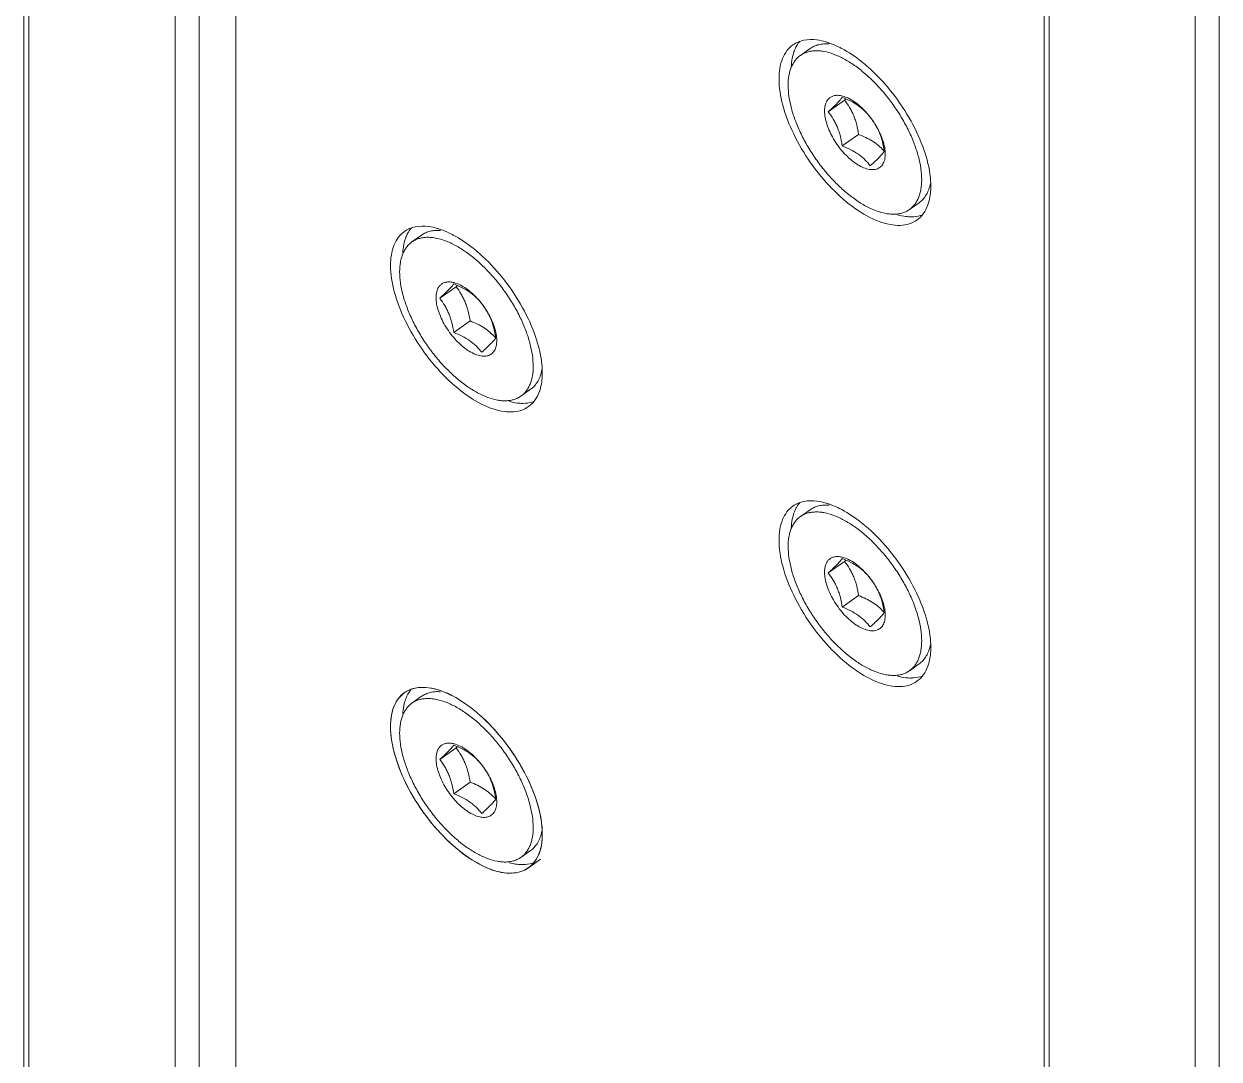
# Model space of a CAD drawing. Header units: millimetres. Extents: x 1177 to 2959, y 93 to 1353.
# Drawn here: x 2579.2 to 2655.7, y 1068.1 to 1134.5 of the extents above; entities that cross this region are included whole.
import ezdxf

# ---------------------------------------------------------------- set-up
doc = ezdxf.new("R2010")
doc.units = ezdxf.units.MM
doc.header["$LTSCALE"] = 0.1
doc.layers.get('0').update_dxf_attribs({"lineweight": 13})

msp = doc.modelspace()

# ---------------------------------------------------------------- linework, layer by layer
for p, q in [((2579.151, 559.059), (2579.151, 1192.203)), ((2579.473, 1191.653), (2579.473, 558.509)), ((2590.39, 1185.033), (2590.39, 548.778)), ((2592.724, 1183.25), (2592.724, 553.54)), ((2588.834, 548.778), (2588.834, 1181.922)), ((2644.515, 1145.983), (2644.515, 512.84)), ((2644.837, 1145.433), (2644.837, 512.29)), ((2654.199, 502.559), (2654.199, 1135.702)), ((2655.725, 505.65), (2655.725, 1135.683)), ((2628.9, 1132.46), (2629.522, 1132.9)), ((2631.728, 1129.591), (2630.682, 1128.851)), ((2633.179, 1128.736), (2633.176, 1128.739)), ((2633.181, 1128.74), (2633.179, 1128.742)), ((2632.626, 1127.4), (2631.58, 1126.66)), ((2635.885, 1122.58), (2636.508, 1123.02)), ((2604.009, 1120.503), (2604.632, 1120.943)), ((2606.838, 1117.634), (2605.792, 1116.894)), ((2608.289, 1116.779), (2608.286, 1116.782)), ((2608.291, 1116.783), (2608.289, 1116.785)), ((2607.736, 1115.443), (2606.69, 1114.703)), ((2610.995, 1110.623), (2611.618, 1111.063)), ((2628.9, 1102.903), (2629.522, 1103.343)), ((2631.728, 1100.034), (2630.682, 1099.294)), ((2633.179, 1099.179), (2633.176, 1099.182)), ((2633.181, 1099.183), (2633.179, 1099.185)), ((2632.626, 1097.843), (2631.58, 1097.103)), ((2635.885, 1093.023), (2636.508, 1093.463)), ((2604.009, 1090.946), (2604.632, 1091.386)), ((2606.838, 1088.077), (2605.792, 1087.337)), ((2608.289, 1087.222), (2608.286, 1087.224)), ((2608.291, 1087.226), (2608.289, 1087.228)), ((2607.736, 1085.886), (2606.69, 1085.146)), ((2610.995, 1081.066), (2611.618, 1081.506)), ((2612.249, 1080.943), (2611.472, 1080.393))]:
    msp.add_line(p, q)
for centre, radius, start, end in [((2612.136, 1151.155), 29.135, 312.25655, 312.4969), ((2629.145, 1125.233), 5.347, 38.71553, 40.97916), ((2629.074, 1125.177), 5.437, 37.70632, 38.71738), ((2629.031, 1125.143), 5.492, 34.79858, 37.70564), ((2629.039, 1125.148), 5.483, 34.23897, 34.7997), ((2629.088, 1125.18), 5.424, 30.48828, 34.24955), ((2631.383, 1123.782), 3.84, 41.15307, 42.27847), ((2632.295, 1124.082), 4.959, 0.01244, 1.8784), ((2635.977, 1124.824), 2.708, 266.69091, 271.07481), ((2587.246, 1139.198), 29.135, 312.25655, 312.4969), ((2604.255, 1113.276), 5.347, 38.71553, 40.97916), ((2604.184, 1113.219), 5.437, 37.70632, 38.71738), ((2604.141, 1113.186), 5.492, 34.79858, 37.70564), ((2604.148, 1113.191), 5.483, 34.23897, 34.7997), ((2604.197, 1113.223), 5.424, 30.48828, 34.24955), ((2606.492, 1111.825), 3.84, 41.15307, 42.27847), ((2607.405, 1112.125), 4.959, 0.01244, 1.87839), ((2611.087, 1112.867), 2.708, 266.69091, 271.07481), ((2612.136, 1121.598), 29.135, 312.25655, 312.4969), ((2629.145, 1095.676), 5.347, 38.71553, 40.97916), ((2629.074, 1095.619), 5.437, 37.70632, 38.71738), ((2629.031, 1095.586), 5.492, 34.79858, 37.70564), ((2629.039, 1095.591), 5.483, 34.23897, 34.7997), ((2629.088, 1095.623), 5.424, 30.48828, 34.24955), ((2631.383, 1094.225), 3.84, 41.15307, 42.27847), ((2632.295, 1094.525), 4.959, 0.01244, 1.87839), ((2635.977, 1095.267), 2.708, 266.69091, 271.07481), ((2587.246, 1109.641), 29.135, 312.25655, 312.4969), ((2604.255, 1083.719), 5.347, 38.71553, 40.97916), ((2604.184, 1083.662), 5.437, 37.70632, 38.71738), ((2604.141, 1083.629), 5.492, 34.79858, 37.70564), ((2604.148, 1083.634), 5.483, 34.23897, 34.7997), ((2604.197, 1083.666), 5.424, 30.48828, 34.24955), ((2606.492, 1082.268), 3.84, 41.15307, 42.27847), ((2607.405, 1082.568), 4.959, 0.01244, 1.87839), ((2611.087, 1083.31), 2.708, 266.69091, 271.07481)]:
    msp.add_arc(centre, radius, start, end)
for points, knots in [([(2629.962, 1133.449), (2629.682, 1133.485), (2629.139, 1133.487), (2628.628, 1133.279), (2628.423, 1133.134)], [0, 0, 0, 0, 0.528855, 1, 1, 1, 1]), ([(2628.616, 1132.991), (2628.634, 1133.026), (2628.705, 1133.158), (2628.791, 1133.283), (2628.863, 1133.37)], [0, 0, 0, 0, 0.256529, 1, 1, 1, 1]), ([(2630.718, 1133.268), (2630.653, 1133.29), (2630.406, 1133.368), (2630.151, 1133.424), (2629.962, 1133.449)], [0, 0, 0, 0, 0.262178, 1, 1, 1, 1]), ([(2628.423, 1133.134), (2628.278, 1133.031), (2628.01, 1132.77), (2627.616, 1132.052), (2627.531, 1131.401), (2627.531, 1130.958)], [0, 0, 0, 0, 0.219114, 0.453005, 1, 1, 1, 1]), ([(2628.318, 1131.793), (2628.322, 1131.862), (2628.345, 1132.125), (2628.395, 1132.385), (2628.451, 1132.572)], [0, 0, 0, 0, 0.26266, 1, 1, 1, 1]), ([(2628.451, 1132.572), (2628.462, 1132.609), (2628.508, 1132.752), (2628.566, 1132.892), (2628.616, 1132.991)], [0, 0, 0, 0, 0.257808, 1, 1, 1, 1]), ([(2628.9, 1132.46), (2628.965, 1132.506), (2629.104, 1132.589), (2629.332, 1132.68), (2629.579, 1132.738), (2629.844, 1132.764), (2630.124, 1132.757), (2630.527, 1132.702), (2631.061, 1132.546), (2631.714, 1132.241), (2632.383, 1131.822), (2633.052, 1131.298), (2633.705, 1130.682), (2634.326, 1129.988), (2634.9, 1129.234), (2635.413, 1128.439), (2635.852, 1127.621), (2636.206, 1126.8), (2636.468, 1125.997), (2636.629, 1125.232), (2636.67, 1124.733), (2636.67, 1124.495)], [0, 0, 0, 0, 0.019149, 0.038649, 0.058825, 0.079954, 0.102257, 0.125894, 0.177492, 0.23509, 0.298376, 0.366617, 0.438787, 0.513656, 0.589869, 0.666009, 0.740665, 0.812489, 0.88027, 0.943005, 1, 1, 1, 1]), ([(2630.738, 1133.192), (2630.623, 1133.201), (2630.4, 1133.204), (2630.076, 1133.157), (2629.78, 1133.058), (2629.603, 1132.958), (2629.522, 1132.9)], [0, 0, 0, 0, 0.27076, 0.524388, 0.765511, 1, 1, 1, 1]), ([(2631.548, 1132.905), (2631.479, 1132.942), (2631.209, 1133.079), (2630.929, 1133.196), (2630.718, 1133.268)], [0, 0, 0, 0, 0.261055, 1, 1, 1, 1]), ([(2633.236, 1131.711), (2633.099, 1131.832), (2632.571, 1132.275), (2631.996, 1132.667), (2631.548, 1132.905)], [0, 0, 0, 0, 0.265033, 1, 1, 1, 1]), ([(2628.114, 1130.545), (2628.114, 1130.753), (2628.136, 1131.056), (2628.222, 1131.44), (2628.309, 1131.697), (2628.42, 1131.929), (2628.556, 1132.135), (2628.715, 1132.314), (2628.836, 1132.415), (2628.9, 1132.46)], [0, 0, 0, 0, 0.289417, 0.42228, 0.547849, 0.667052, 0.7811, 0.891496, 1, 1, 1, 1]), ([(2637.196, 1124.869), (2637.112, 1125.469), (2636.766, 1126.718), (2635.896, 1128.52), (2634.714, 1130.235), (2633.752, 1131.256), (2633.236, 1131.711)], [0, 0, 0, 0, 0.225858, 0.479239, 0.743591, 1, 1, 1, 1]), ([(2627.531, 1130.958), (2627.531, 1130.392), (2627.736, 1129.167), (2628.441, 1127.352), (2629.51, 1125.548), (2630.844, 1123.926), (2632.317, 1122.636), (2633.618, 1121.894), (2634.613, 1121.603), (2635.272, 1121.542), (2635.867, 1121.633), (2636.213, 1121.801), (2636.362, 1121.907)], [0, 0, 0, 0, 0.119629, 0.259294, 0.410156, 0.561319, 0.701758, 0.82256, 0.874234, 0.920158, 0.961427, 1, 1, 1, 1]), ([(2635.885, 1122.58), (2635.82, 1122.534), (2635.681, 1122.452), (2635.453, 1122.361), (2635.205, 1122.302), (2634.941, 1122.277), (2634.661, 1122.284), (2634.258, 1122.339), (2633.724, 1122.495), (2633.071, 1122.799), (2632.402, 1123.218), (2631.733, 1123.742), (2631.08, 1124.359), (2630.459, 1125.052), (2629.885, 1125.806), (2629.372, 1126.602), (2628.933, 1127.42), (2628.579, 1128.24), (2628.317, 1129.043), (2628.156, 1129.809), (2628.114, 1130.308), (2628.114, 1130.545)], [0, 0, 0, 0, 0.019149, 0.038649, 0.058825, 0.079954, 0.102257, 0.125894, 0.177492, 0.23509, 0.298376, 0.366617, 0.438787, 0.513656, 0.589869, 0.666009, 0.740665, 0.812489, 0.88027, 0.943005, 1, 1, 1, 1]), ([(2631.602, 1129.856), (2631.521, 1129.877), (2631.364, 1129.906), (2631.135, 1129.902), (2630.93, 1129.846), (2630.755, 1129.739), (2630.616, 1129.584), (2630.518, 1129.387), (2630.459, 1129.152), (2630.448, 1128.984), (2630.448, 1128.895)], [0, 0, 0, 0, 0.13896, 0.264025, 0.378766, 0.488706, 0.600489, 0.72029, 0.852666, 1, 1, 1, 1]), ([(2631.58, 1129.771), (2631.543, 1129.717), (2631.444, 1129.592), (2631.251, 1129.386), (2630.989, 1129.133), (2630.791, 1128.95), (2630.682, 1128.851)], [0, 0, 0, 0, 0.153003, 0.370385, 0.657773, 1, 1, 1, 1]), ([(2633.376, 1128.501), (2633.27, 1128.637), (2633.097, 1128.834), (2632.836, 1129.071), (2632.54, 1129.298), (2632.124, 1129.544), (2631.765, 1129.699), (2631.58, 1129.771)], [0, 0, 0, 0, 0.231544, 0.351612, 0.475091, 0.732117, 1, 1, 1, 1]), ([(2633.179, 1128.742), (2633.058, 1128.882), (2632.809, 1129.139), (2632.41, 1129.466), (2632.011, 1129.711), (2631.735, 1129.821), (2631.602, 1129.856)], [0, 0, 0, 0, 0.283113, 0.548501, 0.788988, 1, 1, 1, 1]), ([(2632.626, 1127.4), (2632.596, 1127.606), (2632.538, 1127.913), (2632.424, 1128.309), (2632.32, 1128.594), (2632.197, 1128.865), (2632.01, 1129.204), (2631.845, 1129.441), (2631.728, 1129.591)], [0, 0, 0, 0, 0.260883, 0.389245, 0.515674, 0.63991, 0.761917, 1, 1, 1, 1]), ([(2630.448, 1128.895), (2630.448, 1128.759), (2630.478, 1128.471), (2630.591, 1128.031), (2630.771, 1127.571), (2631.012, 1127.109), (2631.305, 1126.663), (2631.638, 1126.248), (2631.999, 1125.882), (2632.375, 1125.576), (2632.751, 1125.343), (2633.066, 1125.211), (2633.304, 1125.154), (2633.469, 1125.136), (2633.623, 1125.14), (2633.767, 1125.168), (2633.897, 1125.219), (2634.012, 1125.293), (2634.112, 1125.389), (2634.224, 1125.549), (2634.296, 1125.747), (2634.331, 1125.965), (2634.337, 1126.084), (2634.337, 1126.145)], [0, 0, 0, 0, 0.061235, 0.129852, 0.204517, 0.283364, 0.364218, 0.444756, 0.522683, 0.595886, 0.662619, 0.721733, 0.748357, 0.773095, 0.796141, 0.817805, 0.838519, 0.858811, 0.87926, 0.900425, 0.946581, 0.97233, 1, 1, 1, 1]), ([(2630.682, 1128.851), (2630.798, 1128.701), (2630.964, 1128.464), (2631.151, 1128.125), (2631.274, 1127.854), (2631.378, 1127.569), (2631.491, 1127.173), (2631.549, 1126.866), (2631.58, 1126.66)], [0, 0, 0, 0, 0.238083, 0.360089, 0.484325, 0.610755, 0.739117, 1, 1, 1, 1]), ([(2634.274, 1126.311), (2634.244, 1126.517), (2634.186, 1126.823), (2634.072, 1127.219), (2633.968, 1127.504), (2633.845, 1127.775), (2633.658, 1128.114), (2633.493, 1128.351), (2633.376, 1128.501)], [0, 0, 0, 0, 0.260883, 0.389245, 0.515675, 0.639911, 0.761917, 1, 1, 1, 1]), ([(2634.224, 1126.366), (2634.123, 1126.477), (2633.903, 1126.691), (2633.522, 1126.971), (2633.091, 1127.207), (2632.784, 1127.338), (2632.626, 1127.4)], [0, 0, 0, 0, 0.233917, 0.478986, 0.735235, 1, 1, 1, 1]), ([(2634.337, 1126.145), (2634.337, 1126.282), (2634.307, 1126.572), (2634.193, 1127.015), (2634.01, 1127.477), (2633.851, 1127.781), (2633.762, 1127.933)], [0, 0, 0, 0, 0.216021, 0.45819, 0.721741, 1, 1, 1, 1]), ([(2631.58, 1126.66), (2631.765, 1126.588), (2632.124, 1126.432), (2632.54, 1126.187), (2632.836, 1125.96), (2633.097, 1125.723), (2633.27, 1125.526), (2633.376, 1125.39)], [0, 0, 0, 0, 0.267883, 0.524909, 0.648388, 0.768456, 1, 1, 1, 1]), ([(2633.376, 1125.39), (2633.485, 1125.489), (2633.684, 1125.672), (2633.945, 1125.925), (2634.138, 1126.131), (2634.237, 1126.256), (2634.274, 1126.311)], [0, 0, 0, 0, 0.342226, 0.629615, 0.846997, 1, 1, 1, 1]), ([(2636.67, 1124.495), (2636.67, 1124.288), (2636.649, 1123.984), (2636.563, 1123.6), (2636.476, 1123.344), (2636.365, 1123.111), (2636.229, 1122.905), (2636.07, 1122.726), (2635.949, 1122.625), (2635.885, 1122.58)], [0, 0, 0, 0, 0.289417, 0.42228, 0.547849, 0.667052, 0.7811, 0.891496, 1, 1, 1, 1]), ([(2636.508, 1123.02), (2636.6, 1123.086), (2636.773, 1123.24), (2636.981, 1123.529), (2637.139, 1123.873), (2637.206, 1124.124), (2637.231, 1124.256)], [0, 0, 0, 0, 0.230928, 0.470152, 0.724759, 1, 1, 1, 1]), ([(2637.251, 1124.244), (2637.25, 1124.295), (2637.24, 1124.504), (2637.218, 1124.712), (2637.196, 1124.869)], [0, 0, 0, 0, 0.242221, 1, 1, 1, 1]), ([(2637.064, 1122.873), (2637.096, 1122.962), (2637.214, 1123.355), (2637.254, 1123.768), (2637.254, 1124.083)], [0, 0, 0, 0, 0.231866, 1, 1, 1, 1]), ([(2636.362, 1121.907), (2636.52, 1122.019), (2636.81, 1122.31), (2636.993, 1122.676), (2637.064, 1122.873)], [0, 0, 0, 0, 0.480979, 1, 1, 1, 1]), ([(2635.821, 1122.121), (2635.764, 1122.124), (2635.53, 1122.144), (2635.298, 1122.191), (2635.125, 1122.237)], [0, 0, 0, 0, 0.238894, 1, 1, 1, 1]), ([(2636.754, 1122.252), (2636.699, 1122.23), (2636.464, 1122.153), (2636.215, 1122.12), (2636.028, 1122.117)], [0, 0, 0, 0, 0.2405, 1, 1, 1, 1]), ([(2603.533, 1121.177), (2603.388, 1121.074), (2603.12, 1120.813), (2602.726, 1120.094), (2602.641, 1119.444), (2602.641, 1119.001)], [0, 0, 0, 0, 0.219114, 0.453004, 1, 1, 1, 1]), ([(2605.072, 1121.492), (2604.792, 1121.528), (2604.248, 1121.529), (2603.738, 1121.322), (2603.533, 1121.177)], [0, 0, 0, 0, 0.528857, 1, 1, 1, 1]), ([(2603.726, 1121.034), (2603.743, 1121.069), (2603.815, 1121.201), (2603.901, 1121.326), (2603.973, 1121.413)], [0, 0, 0, 0, 0.256528, 1, 1, 1, 1]), ([(2605.848, 1121.235), (2605.733, 1121.244), (2605.51, 1121.247), (2605.186, 1121.2), (2604.89, 1121.101), (2604.713, 1121.001), (2604.632, 1120.943)], [0, 0, 0, 0, 0.270761, 0.52439, 0.765512, 1, 1, 1, 1]), ([(2605.828, 1121.311), (2605.763, 1121.333), (2605.516, 1121.411), (2605.261, 1121.467), (2605.072, 1121.492)], [0, 0, 0, 0, 0.262177, 1, 1, 1, 1]), ([(2606.658, 1120.948), (2606.588, 1120.985), (2606.319, 1121.122), (2606.039, 1121.239), (2605.828, 1121.311)], [0, 0, 0, 0, 0.261053, 1, 1, 1, 1]), ([(2603.224, 1118.588), (2603.224, 1118.795), (2603.246, 1119.099), (2603.332, 1119.483), (2603.419, 1119.74), (2603.53, 1119.972), (2603.666, 1120.178), (2603.825, 1120.357), (2603.946, 1120.458), (2604.009, 1120.503)], [0, 0, 0, 0, 0.289417, 0.42228, 0.547849, 0.667052, 0.7811, 0.891496, 1, 1, 1, 1]), ([(2603.428, 1119.835), (2603.432, 1119.905), (2603.455, 1120.167), (2603.505, 1120.428), (2603.56, 1120.615)], [0, 0, 0, 0, 0.26266, 1, 1, 1, 1]), ([(2603.56, 1120.615), (2603.572, 1120.652), (2603.617, 1120.795), (2603.675, 1120.935), (2603.726, 1121.034)], [0, 0, 0, 0, 0.257808, 1, 1, 1, 1]), ([(2604.009, 1120.503), (2604.074, 1120.549), (2604.214, 1120.632), (2604.442, 1120.723), (2604.689, 1120.781), (2604.954, 1120.807), (2605.234, 1120.799), (2605.637, 1120.745), (2606.171, 1120.589), (2606.824, 1120.284), (2607.493, 1119.865), (2608.162, 1119.341), (2608.815, 1118.725), (2609.436, 1118.031), (2610.01, 1117.277), (2610.523, 1116.482), (2610.962, 1115.664), (2611.316, 1114.843), (2611.577, 1114.04), (2611.739, 1113.275), (2611.78, 1112.776), (2611.78, 1112.538)], [0, 0, 0, 0, 0.019149, 0.038649, 0.058825, 0.079954, 0.102257, 0.125894, 0.177492, 0.23509, 0.298376, 0.366617, 0.438787, 0.513656, 0.589869, 0.666009, 0.740665, 0.812489, 0.88027, 0.943005, 1, 1, 1, 1]), ([(2608.346, 1119.754), (2608.209, 1119.875), (2607.681, 1120.318), (2607.106, 1120.71), (2606.658, 1120.948)], [0, 0, 0, 0, 0.265035, 1, 1, 1, 1]), ([(2612.306, 1112.912), (2612.222, 1113.512), (2611.876, 1114.761), (2611.006, 1116.563), (2609.824, 1118.278), (2608.862, 1119.299), (2608.346, 1119.754)], [0, 0, 0, 0, 0.225857, 0.479238, 0.74359, 1, 1, 1, 1]), ([(2602.641, 1119.001), (2602.641, 1118.435), (2602.846, 1117.21), (2603.551, 1115.395), (2604.62, 1113.591), (2605.954, 1111.968), (2607.427, 1110.679), (2608.728, 1109.937), (2609.723, 1109.645), (2610.382, 1109.585), (2610.977, 1109.676), (2611.323, 1109.844), (2611.472, 1109.95)], [0, 0, 0, 0, 0.119629, 0.259294, 0.410156, 0.561319, 0.701758, 0.82256, 0.874234, 0.920158, 0.961427, 1, 1, 1, 1]), ([(2610.995, 1110.623), (2610.93, 1110.577), (2610.791, 1110.495), (2610.563, 1110.404), (2610.315, 1110.345), (2610.051, 1110.32), (2609.771, 1110.327), (2609.368, 1110.382), (2608.834, 1110.538), (2608.18, 1110.842), (2607.511, 1111.261), (2606.842, 1111.785), (2606.189, 1112.402), (2605.568, 1113.095), (2604.994, 1113.849), (2604.482, 1114.645), (2604.043, 1115.463), (2603.689, 1116.283), (2603.427, 1117.086), (2603.265, 1117.852), (2603.224, 1118.351), (2603.224, 1118.588)], [0, 0, 0, 0, 0.019149, 0.038649, 0.058825, 0.079954, 0.102257, 0.125894, 0.177492, 0.23509, 0.298376, 0.366617, 0.438787, 0.513656, 0.589869, 0.666009, 0.740665, 0.812489, 0.88027, 0.943005, 1, 1, 1, 1]), ([(2606.712, 1117.899), (2606.631, 1117.92), (2606.474, 1117.949), (2606.245, 1117.945), (2606.04, 1117.889), (2605.864, 1117.782), (2605.726, 1117.627), (2605.627, 1117.43), (2605.569, 1117.195), (2605.558, 1117.027), (2605.558, 1116.938)], [0, 0, 0, 0, 0.13896, 0.264025, 0.378766, 0.488706, 0.600489, 0.72029, 0.852666, 1, 1, 1, 1]), ([(2606.69, 1117.814), (2606.653, 1117.76), (2606.554, 1117.635), (2606.36, 1117.429), (2606.099, 1117.176), (2605.9, 1116.993), (2605.792, 1116.894)], [0, 0, 0, 0, 0.153003, 0.370385, 0.657773, 1, 1, 1, 1]), ([(2608.486, 1116.544), (2608.38, 1116.68), (2608.207, 1116.877), (2607.945, 1117.114), (2607.65, 1117.341), (2607.234, 1117.587), (2606.875, 1117.742), (2606.69, 1117.814)], [0, 0, 0, 0, 0.231544, 0.351612, 0.475091, 0.732117, 1, 1, 1, 1]), ([(2608.289, 1116.785), (2608.168, 1116.925), (2607.919, 1117.182), (2607.52, 1117.509), (2607.121, 1117.754), (2606.845, 1117.864), (2606.712, 1117.899)], [0, 0, 0, 0, 0.283113, 0.548501, 0.788988, 1, 1, 1, 1]), ([(2607.736, 1115.443), (2607.706, 1115.649), (2607.648, 1115.955), (2607.534, 1116.352), (2607.43, 1116.636), (2607.307, 1116.908), (2607.12, 1117.247), (2606.955, 1117.484), (2606.838, 1117.634)], [0, 0, 0, 0, 0.260883, 0.389245, 0.515674, 0.63991, 0.761917, 1, 1, 1, 1]), ([(2605.558, 1116.938), (2605.558, 1116.802), (2605.587, 1116.514), (2605.701, 1116.074), (2605.881, 1115.614), (2606.122, 1115.152), (2606.415, 1114.706), (2606.748, 1114.291), (2607.109, 1113.924), (2607.485, 1113.619), (2607.861, 1113.386), (2608.175, 1113.254), (2608.414, 1113.197), (2608.579, 1113.179), (2608.733, 1113.183), (2608.876, 1113.211), (2609.007, 1113.262), (2609.122, 1113.336), (2609.222, 1113.432), (2609.334, 1113.592), (2609.406, 1113.79), (2609.441, 1114.008), (2609.447, 1114.127), (2609.447, 1114.188)], [0, 0, 0, 0, 0.061235, 0.129852, 0.204517, 0.283364, 0.364218, 0.444756, 0.522683, 0.595886, 0.662619, 0.721733, 0.748357, 0.773095, 0.796141, 0.817805, 0.838519, 0.858811, 0.87926, 0.900425, 0.946581, 0.97233, 1, 1, 1, 1]), ([(2605.792, 1116.894), (2605.908, 1116.744), (2606.073, 1116.507), (2606.26, 1116.168), (2606.384, 1115.897), (2606.488, 1115.612), (2606.601, 1115.216), (2606.659, 1114.909), (2606.69, 1114.703)], [0, 0, 0, 0, 0.238083, 0.360089, 0.484325, 0.610755, 0.739117, 1, 1, 1, 1]), ([(2609.384, 1114.354), (2609.354, 1114.56), (2609.296, 1114.866), (2609.182, 1115.262), (2609.078, 1115.547), (2608.955, 1115.818), (2608.768, 1116.157), (2608.603, 1116.394), (2608.486, 1116.544)], [0, 0, 0, 0, 0.260883, 0.389245, 0.515675, 0.639911, 0.761917, 1, 1, 1, 1]), ([(2609.447, 1114.188), (2609.447, 1114.325), (2609.417, 1114.615), (2609.302, 1115.058), (2609.12, 1115.52), (2608.961, 1115.824), (2608.872, 1115.975)], [0, 0, 0, 0, 0.216021, 0.45819, 0.721741, 1, 1, 1, 1]), ([(2609.334, 1114.409), (2609.233, 1114.52), (2609.013, 1114.734), (2608.632, 1115.014), (2608.201, 1115.25), (2607.894, 1115.381), (2607.736, 1115.443)], [0, 0, 0, 0, 0.233917, 0.478986, 0.735235, 1, 1, 1, 1]), ([(2606.69, 1114.703), (2606.875, 1114.631), (2607.234, 1114.475), (2607.65, 1114.23), (2607.945, 1114.003), (2608.207, 1113.766), (2608.38, 1113.569), (2608.486, 1113.433)], [0, 0, 0, 0, 0.267883, 0.524909, 0.648388, 0.768456, 1, 1, 1, 1]), ([(2608.486, 1113.433), (2608.595, 1113.532), (2608.794, 1113.715), (2609.055, 1113.968), (2609.248, 1114.174), (2609.347, 1114.299), (2609.384, 1114.354)], [0, 0, 0, 0, 0.342226, 0.629615, 0.846997, 1, 1, 1, 1]), ([(2612.361, 1112.287), (2612.359, 1112.338), (2612.349, 1112.547), (2612.328, 1112.755), (2612.306, 1112.912)], [0, 0, 0, 0, 0.242221, 1, 1, 1, 1]), ([(2611.78, 1112.538), (2611.78, 1112.331), (2611.759, 1112.027), (2611.673, 1111.643), (2611.586, 1111.387), (2611.474, 1111.154), (2611.339, 1110.948), (2611.18, 1110.769), (2611.059, 1110.668), (2610.995, 1110.623)], [0, 0, 0, 0, 0.289417, 0.42228, 0.547849, 0.667052, 0.7811, 0.891496, 1, 1, 1, 1]), ([(2611.618, 1111.063), (2611.71, 1111.129), (2611.883, 1111.283), (2612.091, 1111.572), (2612.248, 1111.916), (2612.315, 1112.167), (2612.341, 1112.299)], [0, 0, 0, 0, 0.230928, 0.470152, 0.724759, 1, 1, 1, 1]), ([(2612.174, 1110.916), (2612.206, 1111.005), (2612.324, 1111.398), (2612.364, 1111.811), (2612.364, 1112.126)], [0, 0, 0, 0, 0.231866, 1, 1, 1, 1]), ([(2611.472, 1109.95), (2611.63, 1110.062), (2611.92, 1110.353), (2612.103, 1110.719), (2612.174, 1110.916)], [0, 0, 0, 0, 0.480979, 1, 1, 1, 1]), ([(2610.93, 1110.164), (2610.874, 1110.167), (2610.64, 1110.187), (2610.408, 1110.234), (2610.235, 1110.28)], [0, 0, 0, 0, 0.238894, 1, 1, 1, 1]), ([(2611.864, 1110.295), (2611.808, 1110.273), (2611.574, 1110.196), (2611.325, 1110.163), (2611.138, 1110.16)], [0, 0, 0, 0, 0.2405, 1, 1, 1, 1]), ([(2628.423, 1103.577), (2628.278, 1103.474), (2628.01, 1103.213), (2627.616, 1102.494), (2627.531, 1101.844), (2627.531, 1101.401)], [0, 0, 0, 0, 0.219114, 0.453004, 1, 1, 1, 1]), ([(2629.962, 1103.892), (2629.682, 1103.928), (2629.139, 1103.929), (2628.628, 1103.722), (2628.423, 1103.577)], [0, 0, 0, 0, 0.528857, 1, 1, 1, 1]), ([(2628.616, 1103.434), (2628.634, 1103.469), (2628.705, 1103.601), (2628.791, 1103.726), (2628.863, 1103.813)], [0, 0, 0, 0, 0.256528, 1, 1, 1, 1]), ([(2630.738, 1103.635), (2630.624, 1103.644), (2630.4, 1103.647), (2630.076, 1103.6), (2629.78, 1103.501), (2629.603, 1103.401), (2629.522, 1103.343)], [0, 0, 0, 0, 0.270761, 0.52439, 0.765512, 1, 1, 1, 1]), ([(2630.718, 1103.711), (2630.653, 1103.733), (2630.406, 1103.811), (2630.152, 1103.867), (2629.962, 1103.892)], [0, 0, 0, 0, 0.262177, 1, 1, 1, 1]), ([(2631.548, 1103.348), (2631.479, 1103.385), (2631.209, 1103.522), (2630.929, 1103.639), (2630.718, 1103.711)], [0, 0, 0, 0, 0.261053, 1, 1, 1, 1]), ([(2628.114, 1100.988), (2628.114, 1101.195), (2628.136, 1101.499), (2628.222, 1101.883), (2628.309, 1102.14), (2628.42, 1102.372), (2628.556, 1102.578), (2628.715, 1102.757), (2628.836, 1102.858), (2628.9, 1102.903)], [0, 0, 0, 0, 0.289417, 0.42228, 0.547849, 0.667052, 0.7811, 0.891496, 1, 1, 1, 1]), ([(2628.318, 1102.235), (2628.322, 1102.305), (2628.345, 1102.567), (2628.395, 1102.828), (2628.451, 1103.015)], [0, 0, 0, 0, 0.26266, 1, 1, 1, 1]), ([(2628.451, 1103.015), (2628.462, 1103.052), (2628.508, 1103.195), (2628.566, 1103.335), (2628.616, 1103.434)], [0, 0, 0, 0, 0.257808, 1, 1, 1, 1]), ([(2628.9, 1102.903), (2628.965, 1102.949), (2629.104, 1103.032), (2629.332, 1103.123), (2629.579, 1103.181), (2629.844, 1103.207), (2630.124, 1103.199), (2630.527, 1103.145), (2631.061, 1102.989), (2631.714, 1102.684), (2632.383, 1102.265), (2633.052, 1101.741), (2633.705, 1101.125), (2634.326, 1100.431), (2634.9, 1099.677), (2635.413, 1098.882), (2635.852, 1098.064), (2636.206, 1097.243), (2636.468, 1096.44), (2636.629, 1095.675), (2636.67, 1095.176), (2636.67, 1094.938)], [0, 0, 0, 0, 0.019149, 0.038649, 0.058825, 0.079954, 0.102257, 0.125894, 0.177492, 0.23509, 0.298376, 0.366617, 0.438787, 0.513656, 0.589869, 0.666009, 0.740665, 0.812489, 0.88027, 0.943005, 1, 1, 1, 1]), ([(2633.237, 1102.154), (2633.1, 1102.275), (2632.571, 1102.718), (2631.996, 1103.11), (2631.548, 1103.348)], [0, 0, 0, 0, 0.265035, 1, 1, 1, 1]), ([(2637.196, 1095.312), (2637.112, 1095.912), (2636.766, 1097.161), (2635.896, 1098.963), (2634.714, 1100.678), (2633.752, 1101.699), (2633.237, 1102.154)], [0, 0, 0, 0, 0.225857, 0.479238, 0.74359, 1, 1, 1, 1]), ([(2627.531, 1101.401), (2627.531, 1100.835), (2627.736, 1099.61), (2628.441, 1097.795), (2629.51, 1095.991), (2630.844, 1094.368), (2632.317, 1093.079), (2633.618, 1092.337), (2634.613, 1092.045), (2635.272, 1091.985), (2635.867, 1092.076), (2636.213, 1092.244), (2636.362, 1092.35)], [0, 0, 0, 0, 0.119629, 0.259294, 0.410156, 0.561319, 0.701758, 0.82256, 0.874234, 0.920158, 0.961427, 1, 1, 1, 1]), ([(2635.885, 1093.023), (2635.82, 1092.977), (2635.681, 1092.895), (2635.453, 1092.804), (2635.205, 1092.745), (2634.941, 1092.72), (2634.661, 1092.727), (2634.258, 1092.782), (2633.724, 1092.938), (2633.071, 1093.242), (2632.402, 1093.661), (2631.733, 1094.185), (2631.08, 1094.802), (2630.459, 1095.495), (2629.885, 1096.249), (2629.372, 1097.045), (2628.933, 1097.863), (2628.579, 1098.683), (2628.317, 1099.486), (2628.156, 1100.252), (2628.114, 1100.751), (2628.114, 1100.988)], [0, 0, 0, 0, 0.019149, 0.038649, 0.058825, 0.079954, 0.102257, 0.125894, 0.177492, 0.23509, 0.298376, 0.366617, 0.438787, 0.513656, 0.589869, 0.666009, 0.740665, 0.812489, 0.88027, 0.943005, 1, 1, 1, 1]), ([(2631.602, 1100.299), (2631.521, 1100.32), (2631.364, 1100.349), (2631.135, 1100.345), (2630.93, 1100.289), (2630.755, 1100.182), (2630.616, 1100.027), (2630.518, 1099.83), (2630.459, 1099.595), (2630.448, 1099.427), (2630.448, 1099.338)], [0, 0, 0, 0, 0.13896, 0.264025, 0.378766, 0.488706, 0.600489, 0.72029, 0.852666, 1, 1, 1, 1]), ([(2631.58, 1100.214), (2631.543, 1100.16), (2631.444, 1100.035), (2631.251, 1099.829), (2630.989, 1099.576), (2630.791, 1099.393), (2630.682, 1099.294)], [0, 0, 0, 0, 0.153003, 0.370385, 0.657773, 1, 1, 1, 1]), ([(2633.376, 1098.944), (2633.27, 1099.08), (2633.097, 1099.277), (2632.836, 1099.514), (2632.54, 1099.741), (2632.124, 1099.987), (2631.765, 1100.142), (2631.58, 1100.214)], [0, 0, 0, 0, 0.231544, 0.351612, 0.475091, 0.732117, 1, 1, 1, 1]), ([(2633.179, 1099.185), (2633.058, 1099.325), (2632.809, 1099.582), (2632.41, 1099.909), (2632.011, 1100.154), (2631.735, 1100.264), (2631.602, 1100.299)], [0, 0, 0, 0, 0.283113, 0.548501, 0.788988, 1, 1, 1, 1]), ([(2632.626, 1097.843), (2632.596, 1098.049), (2632.538, 1098.355), (2632.424, 1098.752), (2632.32, 1099.036), (2632.197, 1099.308), (2632.01, 1099.647), (2631.845, 1099.884), (2631.728, 1100.034)], [0, 0, 0, 0, 0.260883, 0.389245, 0.515674, 0.63991, 0.761917, 1, 1, 1, 1]), ([(2630.448, 1099.338), (2630.448, 1099.202), (2630.478, 1098.914), (2630.591, 1098.474), (2630.771, 1098.014), (2631.012, 1097.552), (2631.305, 1097.106), (2631.638, 1096.691), (2631.999, 1096.324), (2632.375, 1096.019), (2632.751, 1095.786), (2633.066, 1095.654), (2633.304, 1095.597), (2633.469, 1095.579), (2633.623, 1095.583), (2633.767, 1095.611), (2633.897, 1095.662), (2634.012, 1095.736), (2634.112, 1095.832), (2634.224, 1095.992), (2634.296, 1096.19), (2634.331, 1096.408), (2634.337, 1096.527), (2634.337, 1096.588)], [0, 0, 0, 0, 0.061235, 0.129852, 0.204517, 0.283364, 0.364218, 0.444756, 0.522683, 0.595886, 0.662619, 0.721733, 0.748357, 0.773095, 0.796141, 0.817805, 0.838519, 0.858811, 0.87926, 0.900425, 0.946581, 0.97233, 1, 1, 1, 1]), ([(2630.682, 1099.294), (2630.798, 1099.144), (2630.964, 1098.907), (2631.151, 1098.568), (2631.274, 1098.297), (2631.378, 1098.012), (2631.491, 1097.616), (2631.549, 1097.309), (2631.58, 1097.103)], [0, 0, 0, 0, 0.238083, 0.360089, 0.484325, 0.610755, 0.739117, 1, 1, 1, 1]), ([(2634.274, 1096.754), (2634.244, 1096.96), (2634.186, 1097.266), (2634.072, 1097.662), (2633.968, 1097.947), (2633.845, 1098.218), (2633.658, 1098.557), (2633.493, 1098.794), (2633.376, 1098.944)], [0, 0, 0, 0, 0.260883, 0.389245, 0.515675, 0.639911, 0.761917, 1, 1, 1, 1]), ([(2634.337, 1096.588), (2634.337, 1096.725), (2634.307, 1097.015), (2634.193, 1097.458), (2634.01, 1097.92), (2633.851, 1098.224), (2633.762, 1098.375)], [0, 0, 0, 0, 0.216021, 0.45819, 0.721741, 1, 1, 1, 1]), ([(2634.224, 1096.809), (2634.123, 1096.92), (2633.903, 1097.134), (2633.522, 1097.414), (2633.091, 1097.65), (2632.784, 1097.781), (2632.626, 1097.843)], [0, 0, 0, 0, 0.233917, 0.478986, 0.735235, 1, 1, 1, 1]), ([(2631.58, 1097.103), (2631.765, 1097.031), (2632.124, 1096.875), (2632.54, 1096.63), (2632.836, 1096.403), (2633.097, 1096.166), (2633.27, 1095.969), (2633.376, 1095.833)], [0, 0, 0, 0, 0.267883, 0.524909, 0.648388, 0.768456, 1, 1, 1, 1]), ([(2633.376, 1095.833), (2633.485, 1095.932), (2633.684, 1096.115), (2633.945, 1096.368), (2634.138, 1096.574), (2634.237, 1096.699), (2634.274, 1096.754)], [0, 0, 0, 0, 0.342226, 0.629615, 0.846997, 1, 1, 1, 1]), ([(2637.251, 1094.687), (2637.25, 1094.738), (2637.24, 1094.947), (2637.218, 1095.155), (2637.196, 1095.312)], [0, 0, 0, 0, 0.242221, 1, 1, 1, 1]), ([(2636.67, 1094.938), (2636.67, 1094.731), (2636.649, 1094.427), (2636.563, 1094.043), (2636.476, 1093.787), (2636.365, 1093.554), (2636.229, 1093.348), (2636.07, 1093.169), (2635.949, 1093.068), (2635.885, 1093.023)], [0, 0, 0, 0, 0.289417, 0.42228, 0.547849, 0.667052, 0.7811, 0.891496, 1, 1, 1, 1]), ([(2636.508, 1093.463), (2636.6, 1093.529), (2636.773, 1093.683), (2636.981, 1093.972), (2637.139, 1094.316), (2637.206, 1094.567), (2637.231, 1094.699)], [0, 0, 0, 0, 0.230928, 0.470152, 0.724759, 1, 1, 1, 1]), ([(2637.064, 1093.316), (2637.096, 1093.405), (2637.214, 1093.798), (2637.254, 1094.211), (2637.254, 1094.526)], [0, 0, 0, 0, 0.231866, 1, 1, 1, 1]), ([(2636.362, 1092.35), (2636.52, 1092.462), (2636.81, 1092.753), (2636.993, 1093.119), (2637.064, 1093.316)], [0, 0, 0, 0, 0.480979, 1, 1, 1, 1]), ([(2606.658, 1091.391), (2606.164, 1091.655), (2605.228, 1092.028), (2603.738, 1091.93), (2602.757, 1090.869), (2602.641, 1089.938), (2602.641, 1089.444)], [0, 0, 0, 0, 0.295547, 0.525412, 0.738408, 1, 1, 1, 1]), ([(2605.072, 1091.935), (2604.792, 1091.971), (2604.248, 1091.972), (2603.738, 1091.765), (2603.533, 1091.62)], [0, 0, 0, 0, 0.528858, 1, 1, 1, 1]), ([(2635.821, 1092.564), (2635.764, 1092.567), (2635.53, 1092.587), (2635.298, 1092.634), (2635.125, 1092.68)], [0, 0, 0, 0, 0.238894, 1, 1, 1, 1]), ([(2636.754, 1092.695), (2636.699, 1092.673), (2636.464, 1092.596), (2636.215, 1092.563), (2636.028, 1092.56)], [0, 0, 0, 0, 0.2405, 1, 1, 1, 1]), ([(2603.533, 1091.62), (2603.388, 1091.517), (2603.12, 1091.256), (2602.726, 1090.537), (2602.641, 1089.887), (2602.641, 1089.444)], [0, 0, 0, 0, 0.219114, 0.453004, 1, 1, 1, 1]), ([(2603.56, 1091.058), (2603.572, 1091.095), (2603.617, 1091.238), (2603.675, 1091.377), (2603.726, 1091.477)], [0, 0, 0, 0, 0.257808, 1, 1, 1, 1]), ([(2603.726, 1091.477), (2603.743, 1091.511), (2603.815, 1091.644), (2603.901, 1091.769), (2603.973, 1091.855)], [0, 0, 0, 0, 0.256528, 1, 1, 1, 1]), ([(2604.009, 1090.946), (2604.074, 1090.992), (2604.214, 1091.075), (2604.442, 1091.166), (2604.689, 1091.224), (2604.954, 1091.25), (2605.234, 1091.242), (2605.637, 1091.187), (2606.171, 1091.032), (2606.824, 1090.727), (2607.493, 1090.308), (2608.162, 1089.784), (2608.815, 1089.168), (2609.436, 1088.474), (2610.01, 1087.72), (2610.523, 1086.925), (2610.962, 1086.106), (2611.316, 1085.286), (2611.577, 1084.483), (2611.739, 1083.718), (2611.78, 1083.219), (2611.78, 1082.981)], [0, 0, 0, 0, 0.019149, 0.038649, 0.058825, 0.079954, 0.102257, 0.125894, 0.177492, 0.23509, 0.298376, 0.366617, 0.438787, 0.513656, 0.589869, 0.666009, 0.740665, 0.812489, 0.88027, 0.943005, 1, 1, 1, 1]), ([(2605.848, 1091.678), (2605.733, 1091.687), (2605.51, 1091.69), (2605.186, 1091.643), (2604.89, 1091.544), (2604.713, 1091.443), (2604.632, 1091.386)], [0, 0, 0, 0, 0.270761, 0.52439, 0.765512, 1, 1, 1, 1]), ([(2605.828, 1091.754), (2605.763, 1091.776), (2605.516, 1091.854), (2605.261, 1091.91), (2605.072, 1091.935)], [0, 0, 0, 0, 0.262177, 1, 1, 1, 1]), ([(2606.658, 1091.391), (2606.588, 1091.428), (2606.319, 1091.565), (2606.039, 1091.682), (2605.828, 1091.754)], [0, 0, 0, 0, 0.261053, 1, 1, 1, 1]), ([(2608.346, 1090.197), (2608.209, 1090.318), (2607.681, 1090.761), (2607.106, 1091.153), (2606.658, 1091.391)], [0, 0, 0, 0, 0.265035, 1, 1, 1, 1]), ([(2603.224, 1089.031), (2603.224, 1089.238), (2603.246, 1089.542), (2603.332, 1089.926), (2603.419, 1090.183), (2603.53, 1090.415), (2603.666, 1090.621), (2603.825, 1090.8), (2603.946, 1090.901), (2604.009, 1090.946)], [0, 0, 0, 0, 0.289417, 0.42228, 0.547849, 0.667052, 0.7811, 0.891496, 1, 1, 1, 1]), ([(2603.428, 1090.278), (2603.432, 1090.348), (2603.455, 1090.61), (2603.505, 1090.871), (2603.56, 1091.058)], [0, 0, 0, 0, 0.26266, 1, 1, 1, 1]), ([(2612.306, 1083.355), (2612.222, 1083.955), (2611.876, 1085.204), (2611.006, 1087.006), (2609.824, 1088.721), (2608.862, 1089.742), (2608.346, 1090.197)], [0, 0, 0, 0, 0.225857, 0.479238, 0.74359, 1, 1, 1, 1]), ([(2612.364, 1082.569), (2612.364, 1083.2), (2612.11, 1084.571), (2611.262, 1086.575), (2609.997, 1088.523), (2608.929, 1089.683), (2608.346, 1090.197)], [0, 0, 0, 0, 0.214496, 0.466678, 0.736556, 1, 1, 1, 1]), ([(2602.641, 1089.444), (2602.641, 1088.878), (2602.846, 1087.653), (2603.551, 1085.838), (2604.62, 1084.034), (2605.954, 1082.411), (2607.427, 1081.122), (2608.728, 1080.38), (2609.723, 1080.088), (2610.382, 1080.028), (2610.977, 1080.119), (2611.323, 1080.287), (2611.472, 1080.393)], [0, 0, 0, 0, 0.119629, 0.259294, 0.410156, 0.561319, 0.701758, 0.82256, 0.874234, 0.920158, 0.961427, 1, 1, 1, 1]), ([(2602.641, 1089.444), (2602.641, 1088.813), (2602.895, 1087.442), (2603.743, 1085.437), (2605.008, 1083.489), (2606.545, 1081.82), (2608.192, 1080.615), (2609.777, 1079.984), (2611.267, 1080.082), (2612.248, 1081.143), (2612.364, 1082.074), (2612.364, 1082.569)], [0, 0, 0, 0, 0.114249, 0.24857, 0.392317, 0.532638, 0.657446, 0.758687, 0.837428, 0.910391, 1, 1, 1, 1]), ([(2610.995, 1081.066), (2610.93, 1081.02), (2610.791, 1080.938), (2610.563, 1080.846), (2610.315, 1080.788), (2610.051, 1080.762), (2609.771, 1080.77), (2609.368, 1080.825), (2608.834, 1080.981), (2608.18, 1081.285), (2607.511, 1081.704), (2606.842, 1082.228), (2606.189, 1082.844), (2605.568, 1083.538), (2604.994, 1084.292), (2604.482, 1085.088), (2604.043, 1085.906), (2603.689, 1086.726), (2603.427, 1087.529), (2603.265, 1088.295), (2603.224, 1088.794), (2603.224, 1089.031)], [0, 0, 0, 0, 0.019149, 0.038649, 0.058825, 0.079954, 0.102257, 0.125894, 0.177492, 0.23509, 0.298376, 0.366617, 0.438787, 0.513656, 0.589869, 0.666009, 0.740665, 0.812489, 0.88027, 0.943005, 1, 1, 1, 1]), ([(2606.712, 1088.342), (2606.631, 1088.363), (2606.474, 1088.392), (2606.245, 1088.387), (2606.04, 1088.332), (2605.864, 1088.225), (2605.726, 1088.07), (2605.627, 1087.873), (2605.569, 1087.638), (2605.558, 1087.47), (2605.558, 1087.381)], [0, 0, 0, 0, 0.13896, 0.264025, 0.378766, 0.488706, 0.600489, 0.72029, 0.852666, 1, 1, 1, 1]), ([(2606.69, 1088.257), (2606.653, 1088.203), (2606.554, 1088.078), (2606.36, 1087.872), (2606.099, 1087.619), (2605.9, 1087.436), (2605.792, 1087.337)], [0, 0, 0, 0, 0.153003, 0.370385, 0.657773, 1, 1, 1, 1]), ([(2608.486, 1086.987), (2608.38, 1087.123), (2608.207, 1087.32), (2607.945, 1087.557), (2607.65, 1087.784), (2607.234, 1088.029), (2606.875, 1088.185), (2606.69, 1088.257)], [0, 0, 0, 0, 0.231544, 0.351612, 0.475091, 0.732117, 1, 1, 1, 1]), ([(2608.289, 1087.228), (2608.168, 1087.368), (2607.919, 1087.625), (2607.52, 1087.952), (2607.121, 1088.197), (2606.845, 1088.307), (2606.712, 1088.342)], [0, 0, 0, 0, 0.283113, 0.548501, 0.788988, 1, 1, 1, 1]), ([(2605.558, 1087.381), (2605.558, 1087.245), (2605.587, 1086.957), (2605.701, 1086.516), (2605.881, 1086.057), (2606.122, 1085.595), (2606.415, 1085.149), (2606.748, 1084.734), (2607.109, 1084.367), (2607.485, 1084.062), (2607.861, 1083.829), (2608.175, 1083.697), (2608.414, 1083.64), (2608.579, 1083.622), (2608.733, 1083.626), (2608.876, 1083.654), (2609.007, 1083.705), (2609.122, 1083.779), (2609.222, 1083.875), (2609.334, 1084.035), (2609.406, 1084.233), (2609.441, 1084.451), (2609.447, 1084.57), (2609.447, 1084.631)], [0, 0, 0, 0, 0.061235, 0.129852, 0.204517, 0.283364, 0.364218, 0.444756, 0.522683, 0.595886, 0.662619, 0.721733, 0.748357, 0.773095, 0.796141, 0.817805, 0.838519, 0.858811, 0.87926, 0.900425, 0.946581, 0.97233, 1, 1, 1, 1]), ([(2607.736, 1085.886), (2607.706, 1086.092), (2607.648, 1086.398), (2607.534, 1086.795), (2607.43, 1087.079), (2607.307, 1087.351), (2607.12, 1087.69), (2606.955, 1087.926), (2606.838, 1088.077)], [0, 0, 0, 0, 0.260883, 0.389245, 0.515674, 0.63991, 0.761917, 1, 1, 1, 1]), ([(2605.792, 1087.337), (2605.908, 1087.187), (2606.073, 1086.95), (2606.26, 1086.611), (2606.384, 1086.34), (2606.488, 1086.055), (2606.601, 1085.658), (2606.659, 1085.352), (2606.69, 1085.146)], [0, 0, 0, 0, 0.238083, 0.360089, 0.484325, 0.610755, 0.739117, 1, 1, 1, 1]), ([(2609.384, 1084.796), (2609.354, 1085.003), (2609.296, 1085.309), (2609.182, 1085.705), (2609.078, 1085.99), (2608.955, 1086.261), (2608.768, 1086.6), (2608.603, 1086.837), (2608.486, 1086.987)], [0, 0, 0, 0, 0.260883, 0.389245, 0.515675, 0.639911, 0.761917, 1, 1, 1, 1]), ([(2609.334, 1084.852), (2609.233, 1084.963), (2609.013, 1085.177), (2608.632, 1085.457), (2608.201, 1085.693), (2607.894, 1085.824), (2607.736, 1085.886)], [0, 0, 0, 0, 0.233917, 0.478986, 0.735235, 1, 1, 1, 1]), ([(2609.447, 1084.631), (2609.447, 1084.768), (2609.417, 1085.058), (2609.302, 1085.501), (2609.12, 1085.963), (2608.961, 1086.267), (2608.872, 1086.418)], [0, 0, 0, 0, 0.216021, 0.45819, 0.721741, 1, 1, 1, 1]), ([(2606.69, 1085.146), (2606.875, 1085.074), (2607.234, 1084.918), (2607.65, 1084.673), (2607.945, 1084.446), (2608.207, 1084.209), (2608.38, 1084.011), (2608.486, 1083.876)], [0, 0, 0, 0, 0.267883, 0.524909, 0.648388, 0.768456, 1, 1, 1, 1]), ([(2608.486, 1083.876), (2608.595, 1083.975), (2608.794, 1084.158), (2609.055, 1084.411), (2609.248, 1084.617), (2609.347, 1084.742), (2609.384, 1084.796)], [0, 0, 0, 0, 0.342226, 0.629615, 0.846997, 1, 1, 1, 1]), ([(2611.78, 1082.981), (2611.78, 1082.774), (2611.759, 1082.47), (2611.673, 1082.086), (2611.586, 1081.83), (2611.474, 1081.597), (2611.339, 1081.391), (2611.18, 1081.212), (2611.059, 1081.111), (2610.995, 1081.066)], [0, 0, 0, 0, 0.289417, 0.42228, 0.547849, 0.667052, 0.7811, 0.891496, 1, 1, 1, 1]), ([(2612.361, 1082.73), (2612.359, 1082.781), (2612.349, 1082.99), (2612.328, 1083.198), (2612.306, 1083.355)], [0, 0, 0, 0, 0.242221, 1, 1, 1, 1]), ([(2611.618, 1081.506), (2611.71, 1081.571), (2611.883, 1081.726), (2612.091, 1082.015), (2612.248, 1082.359), (2612.315, 1082.61), (2612.341, 1082.742)], [0, 0, 0, 0, 0.230928, 0.470152, 0.724759, 1, 1, 1, 1]), ([(2612.174, 1081.359), (2612.206, 1081.448), (2612.324, 1081.841), (2612.364, 1082.254), (2612.364, 1082.569)], [0, 0, 0, 0, 0.231866, 1, 1, 1, 1]), ([(2611.472, 1080.393), (2611.63, 1080.505), (2611.92, 1080.796), (2612.103, 1081.162), (2612.174, 1081.359)], [0, 0, 0, 0, 0.480979, 1, 1, 1, 1]), ([(2610.93, 1080.607), (2610.874, 1080.61), (2610.64, 1080.63), (2610.408, 1080.677), (2610.235, 1080.723)], [0, 0, 0, 0, 0.238894, 1, 1, 1, 1]), ([(2611.864, 1080.737), (2611.808, 1080.716), (2611.574, 1080.639), (2611.325, 1080.606), (2611.138, 1080.603)], [0, 0, 0, 0, 0.2405, 1, 1, 1, 1])]:
    msp.add_open_spline(points, degree=3, knots=knots)

doc.saveas('drawing.dxf')
